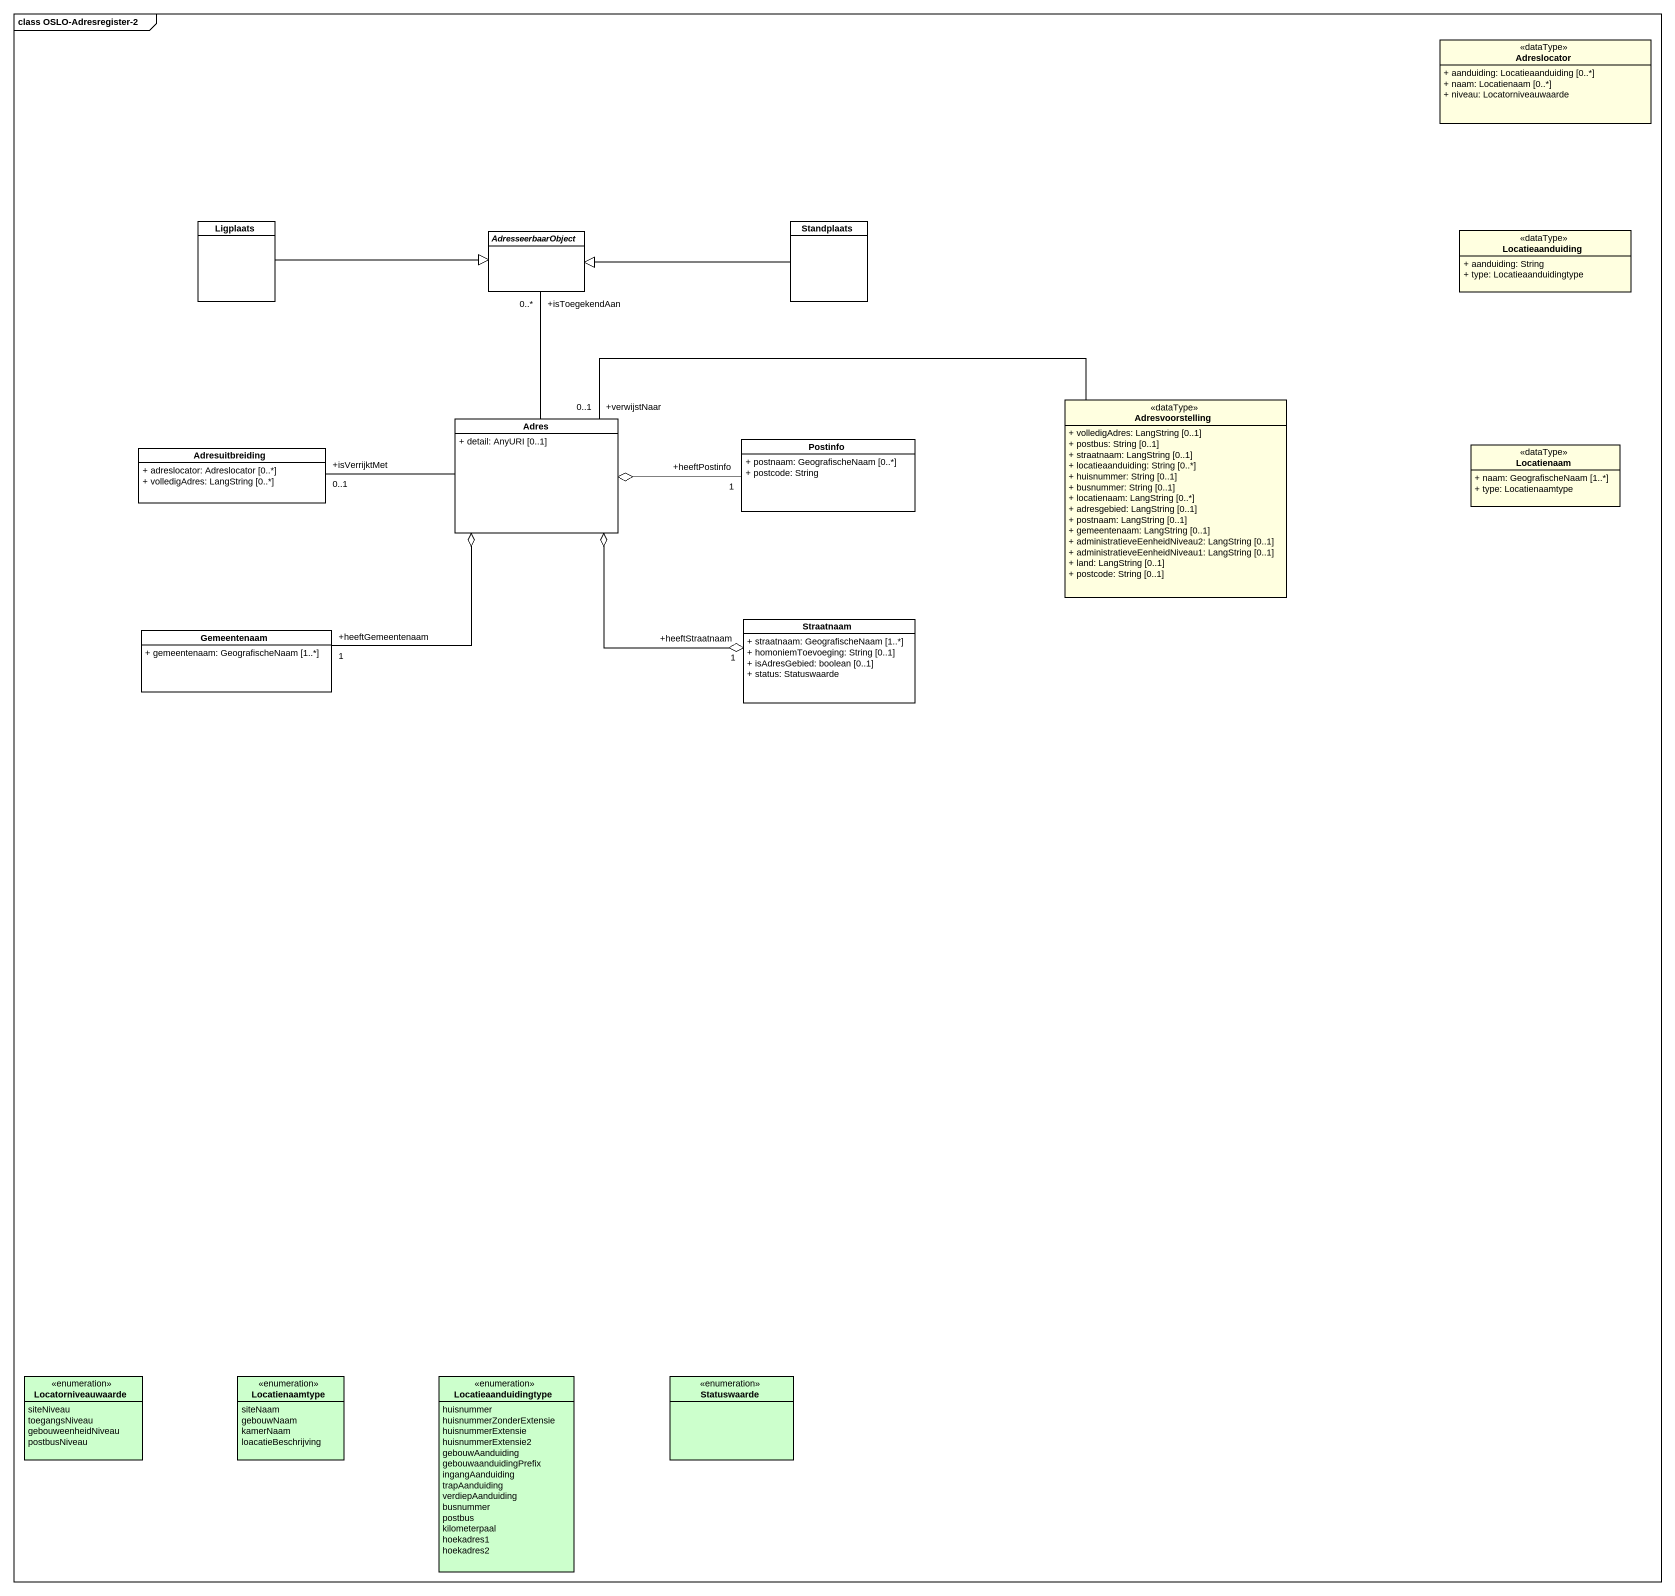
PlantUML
@startuml
mainframe class OSLO-Adresregister-2
hide circle
hide empty members
skinparam classAttributeIconSize 0
class Adreslocator <<dataType>> #FFFFE0 {
  + aanduiding: Locatieaanduiding [0..*]
  + naam: Locatienaam [0..*]
  + niveau: Locatorniveauwaarde
}
class Ligplaats
abstract class AdresseerbaarObject
class Standplaats
class Locatieaanduiding <<dataType>> #FFFFE0 {
  + aanduiding: String
  + type: Locatieaanduidingtype
}
class Adresvoorstelling <<dataType>> #FFFFE0 {
  + volledigAdres: LangString [0..1]
  + postbus: String [0..1]
  + straatnaam: LangString [0..1]
  + locatieaanduiding: String [0..*]
  + huisnummer: String [0..1]
  + busnummer: String [0..1]
  + locatienaam: LangString [0..*]
  + adresgebied: LangString [0..1]
  + postnaam: LangString [0..1]
  + gemeentenaam: LangString [0..1]
  + administratieveEenheidNiveau2: LangString [0..1]
  + administratieveEenheidNiveau1: LangString [0..1]
  + land: LangString [0..1]
  + postcode: String [0..1]
}
class Adres {
  + detail: AnyURI [0..1]
}
class Postinfo {
  + postnaam: GeografischeNaam [0..*]
  + postcode: String
}
class Adresuitbreiding {
  + adreslocator: Adreslocator [0..*]
  + volledigAdres: LangString [0..*]
}
class Locatienaam <<dataType>> #FFFFE0 {
  + naam: GeografischeNaam [1..*]
  + type: Locatienaamtype
}
class Gemeentenaam {
  + gemeentenaam: GeografischeNaam [1..*]
}
class Straatnaam {
  + straatnaam: GeografischeNaam [1..*]
  + homoniemToevoeging: String [0..1]
  + isAdresGebied: boolean [0..1]
  + status: Statuswaarde
}
enum Locatorniveauwaarde #CCFFCC {
  siteNiveau
  toegangsNiveau
  gebouweenheidNiveau
  postbusNiveau
}
enum Locatienaamtype #CCFFCC {
  siteNaam
  gebouwNaam
  kamerNaam
  loacatieBeschrijving
}
enum Locatieaanduidingtype #CCFFCC {
  huisnummer
  huisnummerZonderExtensie
  huisnummerExtensie
  huisnummerExtensie2
  gebouwAanduiding
  gebouwaanduidingPrefix
  ingangAanduiding
  trapAanduiding
  verdiepAanduiding
  busnummer
  postbus
  kilometerpaal
  hoekadres1
  hoekadres2
}
enum Statuswaarde #CCFFCC
Ligplaats -right-|> AdresseerbaarObject
Standplaats -left-|> AdresseerbaarObject
Adresvoorstelling -left- "+verwijstNaar\n0..1" Adres
Adres -up- "+isToegekendAan\n0..*" AdresseerbaarObject
Adres o-right- "+heeftPostinfo\n1" Postinfo
Adres -left- "+isVerrijktMet\n0..1" Adresuitbreiding
Adres o-- "+heeftGemeentenaam\n1" Gemeentenaam
Adres o--o "+heeftStraatnaam\n1" Straatnaam
@enduml
